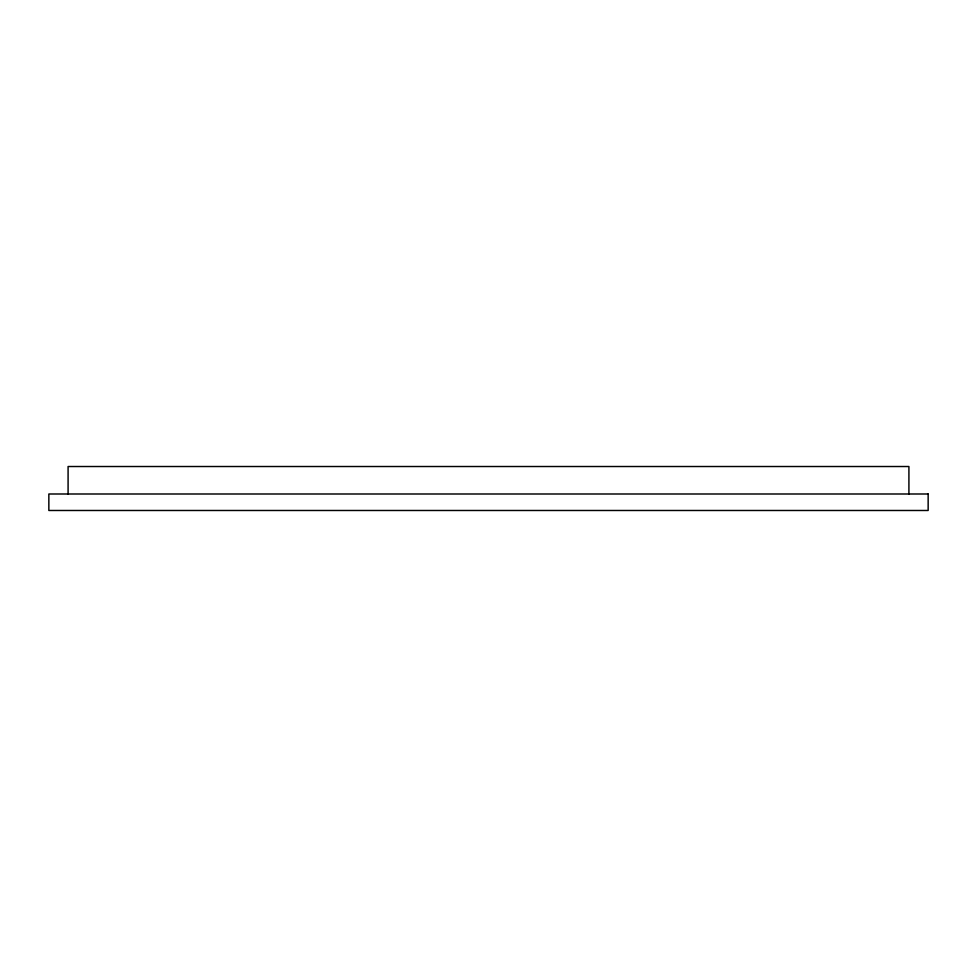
<?xml version="1.0" encoding="UTF-8"?>
<svg xmlns="http://www.w3.org/2000/svg" width="977" height="977" viewBox="0 0 977 977"><rect width="100%" height="100%" fill="white"/><g stroke="black" fill="none" stroke-linecap="round" stroke-linejoin="round"><path stroke-width="1.47" d="M908.915 493.996L908.915 466.517L68.085 466.517L68.085 493.996M928.15 493.996L48.85 493.996L48.85 510.482L928.15 510.482L928.15 493.996"/></g></svg>
